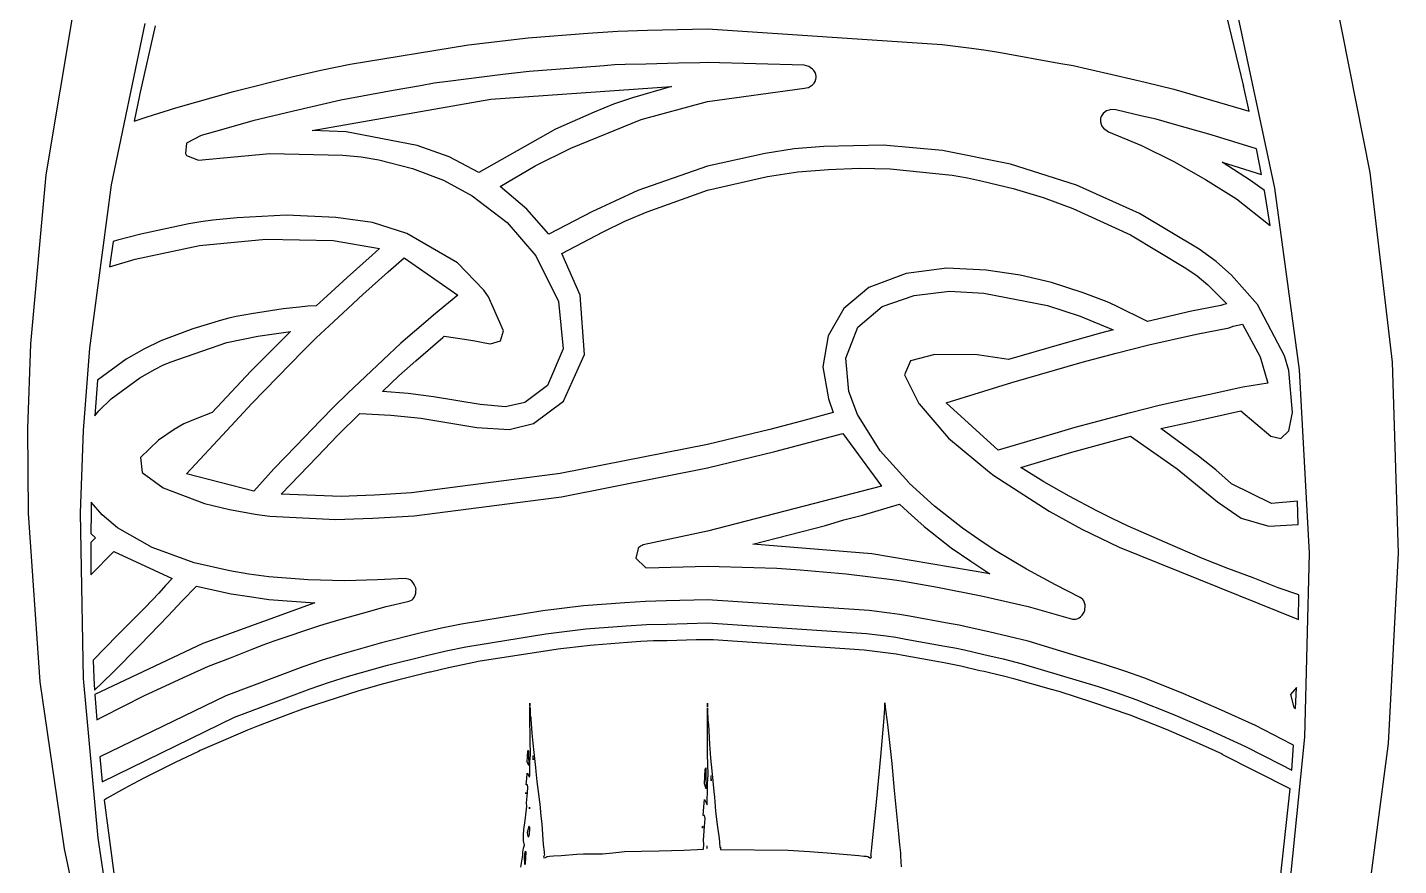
# Model space of a CAD drawing. Extents: x 0 to 149, y 0 to 357.
# Drawn here: x 60.84 to 88.96, y 168.5 to 185.69 of the extents above; entities that cross this region are included whole.
import ezdxf

# ---------------------------------------------------------------- set-up
doc = ezdxf.new("R2010")
doc.units = 0

msp = doc.modelspace()

# ---------------------------------------------------------------- linework, layer by layer
at = {"layer": 'Layer 1'}
for p, q in [((88.376159, 182.71886), (87.615937, 186.559402)), ((85.781, 184.504), (85.351791, 186.29912)), ((61.793634, 186.099413), (61.216993, 182.668094)), ((85.630929, 186.076504), (86.418169, 182.393228)), ((62.568162, 182.464511), (63.255612, 185.772631)), ((63.462551, 185.721813), (63.142994, 184.305113)), ((72.334817, 185.573843), (72.947154, 185.615025)), ((72.947154, 185.615025), (73.560106, 185.631989)), ((73.560106, 185.631989), (74.785906, 185.661216)), ((74.785906, 185.661216), (79.602556, 185.343499)), ((67.463077, 184.940043), (69.890357, 185.333486)), ((69.890357, 185.333486), (71.110537, 185.479827)), ((71.110537, 185.479827), (72.334817, 185.573843)), ((79.602556, 185.343499), (80.202326, 185.266345)), ((80.202326, 185.266345), (80.501953, 185.226284)), ((80.501953, 185.226284), (80.799847, 185.174073)), ((80.799847, 185.174073), (81.991317, 184.961309)), ((66.261712, 184.675161), (66.86138, 184.812916)), ((66.86138, 184.812916), (67.463077, 184.940043)), ((71.133602, 184.789011), (70.591928, 184.726076)), ((71.676857, 184.8315), (71.133602, 184.789011)), ((72.670784, 184.906266), (71.676857, 184.8315)), ((72.884367, 184.921876), (72.670784, 184.906266)), ((73.098156, 184.928632), (72.884367, 184.921876)), ((73.525832, 184.940282), (73.098156, 184.928632)), ((74.19463, 184.957131), (73.525832, 184.940282)), ((74.63033, 184.967212), (74.19463, 184.957131)), ((74.78597, 184.970647), (74.63033, 184.967212)), ((76.7684, 184.916), (74.78597, 184.970647)), ((76.768567, 184.915829), (76.7684, 184.916)), ((76.768771, 184.915764), (76.768567, 184.915829)), ((76.866211, 184.890929), (76.768771, 184.915764)), ((76.89498, 184.872827), (76.866211, 184.890929)), ((76.945055, 184.837877), (76.89498, 184.872827)), ((76.968302, 184.80861), (76.945055, 184.837877)), ((76.997887, 184.763737), (76.968302, 184.80861)), ((77.009128, 184.726345), (76.997887, 184.763737)), ((81.991317, 184.961309), (82.2889, 184.907249)), ((82.2889, 184.907249), (82.584341, 184.841743)), ((82.584341, 184.841743), (83.174399, 184.70644)), ((65.067382, 184.379313), (66.261712, 184.675161)), ((68.901408, 184.495772), (68.341135, 184.39643)), ((69.181621, 184.544952), (68.901408, 184.495772)), ((69.463468, 184.58229), (69.181621, 184.544952)), ((70.591928, 184.726076), (69.463468, 184.58229)), ((70.345169, 184.217398), (74.05253, 184.479681)), ((74.05253, 184.479681), (73.252874, 184.248804)), ((76.86187, 184.461819), (76.943367, 184.510742)), ((76.943367, 184.510742), (76.973514, 184.545949)), ((76.973514, 184.545949), (76.997887, 184.584218)), ((76.997887, 184.584218), (77.01112, 184.629772)), ((77.019502, 184.691449), (77.009128, 184.726345)), ((77.01112, 184.629772), (77.019959, 184.65993)), ((77.017355, 184.675644), (77.019502, 184.691449)), ((77.019959, 184.65993), (77.017355, 184.675644)), ((83.174399, 184.70644), (83.764155, 184.569706)), ((83.764155, 184.569706), (84.351149, 184.422445)), ((85.781031, 184.504103), (85.781, 184.504)), ((85.781849, 184.500016), (85.781031, 184.504103)), ((85.7842, 184.49), (85.781849, 184.500016)), ((85.895789, 183.972798), (85.784091, 184.490198)), ((85.784091, 184.490198), (85.7842, 184.49)), ((63.141563, 184.298469), (63.032216, 183.767892)), ((63.142074, 184.300617), (63.141563, 184.298469)), ((63.142994, 184.305113), (63.141972, 184.300411)), ((63.141972, 184.300411), (63.142074, 184.300617)), ((63.883482, 184.042791), (65.067382, 184.379313)), ((67.268575, 184.197588), (66.296464, 183.974398)), ((66.68403, 183.577575), (70.345169, 184.217398)), ((68.341135, 184.39643), (67.268575, 184.197588)), ((73.252874, 184.248804), (72.86025, 184.114943)), ((74.785975, 184.171437), (76.778115, 184.442311)), ((76.778115, 184.442311), (76.811634, 184.450169)), ((76.811634, 184.450169), (76.86187, 184.461819)), ((84.351149, 184.422445), (85.895789, 183.972798)), ((63.296895, 183.857106), (63.883482, 184.042791)), ((66.296464, 183.974398), (65.463951, 183.773566)), ((72.465887, 183.955307), (71.673484, 183.602267)), ((72.86025, 184.114943), (72.465887, 183.955307)), ((73.428035, 183.80187), (74.785975, 184.171437)), ((82.900704, 183.92386), (82.860491, 183.865101)), ((82.94148, 183.958071), (82.900704, 183.92386)), ((82.971728, 183.978354), (82.94148, 183.958071)), ((83.029466, 183.997068), (82.971728, 183.978354)), ((83.061605, 184.005399), (83.029466, 183.997068)), ((83.161091, 184.000404), (83.061605, 184.005399)), ((83.703581, 183.8744), (83.161091, 184.000404)), ((63.032216, 183.767892), (63.296895, 183.857106)), ((65.463951, 183.773566), (64.820087, 183.59188)), ((71.983495, 183.217123), (73.428035, 183.80187)), ((82.85722, 183.846525), (82.848993, 183.82931)), ((82.848993, 183.82931), (82.848993, 183.800805)), ((82.848993, 183.800805), (82.848993, 183.753169)), ((82.848993, 183.753169), (82.86044, 183.70897)), ((82.860491, 183.865101), (82.85722, 183.846525)), ((82.86044, 183.70897), (82.879498, 183.666702)), ((82.879498, 183.666702), (82.908471, 183.628162)), ((82.908471, 183.628162), (83.01374, 183.551301)), ((83.989108, 183.806543), (83.703581, 183.8744)), ((84.322, 183.713), (83.989108, 183.806543)), ((85.119778, 183.486811), (84.322, 183.713)), ((84.322, 183.713), (84.322, 183.713)), ((64.402221, 183.473002), (64.100907, 183.320173)), ((64.820087, 183.59188), (64.402221, 183.473002)), ((67.375722, 183.548667), (66.68403, 183.577575)), ((68.835142, 183.271968), (67.375722, 183.548667)), ((71.673484, 183.602267), (70.100374, 182.717382)), ((83.01374, 183.551301), (83.690819, 183.272787)), ((86.051825, 183.203353), (85.119778, 183.486811)), ((64.100907, 183.320173), (64.08241, 183.106249)), ((64.08241, 183.106249), (64.105914, 183.064694)), ((64.349951, 182.968558), (65.816381, 183.108382)), ((65.816381, 183.108382), (67.312891, 183.072091)), ((67.312891, 183.072091), (67.685142, 183.037448)), ((69.4927, 183.03552), (68.835142, 183.271968)), ((71.257465, 182.855921), (71.983495, 183.217123)), ((75.969213, 183.105223), (74.785973, 182.848706)), ((76.569646, 183.20146), (75.969213, 183.105223)), ((77.173655, 183.249554), (76.569646, 183.20146)), ((78.390365, 183.278885), (77.173655, 183.249554)), ((79.606405, 183.166676), (78.390365, 183.278885)), ((81.003959, 182.890129), (79.606405, 183.166676)), ((83.690819, 183.272787), (84.354458, 182.940507)), ((86.149217, 182.67632), (86.051825, 183.203353)), ((64.105914, 183.064694), (64.349951, 182.968558)), ((67.685142, 183.037448), (68.048435, 182.973488)), ((68.048435, 182.973488), (68.738544, 182.797627)), ((68.738544, 182.797627), (69.376431, 182.55852)), ((70.100374, 182.717382), (69.4927, 183.036)), ((69.4927, 183.036), (69.4927, 183.03552)), ((70.538386, 182.425358), (71.257465, 182.855921)), ((74.785973, 182.848706), (73.358343, 182.346325)), ((77.27112, 182.777869), (77.903896, 182.802038)), ((77.903896, 182.802038), (78.53795, 182.792316)), ((78.53795, 182.792316), (79.80356, 182.659672)), ((82.356605, 182.457773), (81.003959, 182.890129)), ((84.354458, 182.940507), (85.005476, 182.575665)), ((85.927918, 182.552359), (85.344754, 182.929885)), ((85.344754, 182.929885), (86.149217, 182.67632)), ((61.216993, 182.668094), (60.901494, 179.202993)), ((69.376431, 182.55852), (69.961477, 182.238669)), ((74.786001, 182.353167), (76.016651, 182.630648)), ((76.016651, 182.630648), (76.641917, 182.729084)), ((76.641917, 182.729084), (77.27112, 182.777869)), ((79.80356, 182.659672), (80.118875, 182.609484)), ((80.118875, 182.609484), (80.431738, 182.540529)), ((80.431738, 182.540529), (81.054602, 182.384429)), ((85.005476, 182.575665), (85.638048, 182.174278)), ((86.209971, 182.346337), (85.927918, 182.552359)), ((88.834906, 178.826757), (88.376159, 182.71886)), ((62.121275, 179.111921), (62.568162, 182.464511)), ((69.961477, 182.238669), (70.677658, 181.687003)), ((71.082818, 181.965991), (70.538386, 182.425358)), ((73.358343, 182.346325), (72.4149, 181.911178)), ((73.554681, 181.910022), (74.786001, 182.353167)), ((81.054602, 182.384429), (81.672668, 182.204354)), ((83.651389, 181.874575), (82.356605, 182.457773)), ((86.326622, 181.631751), (86.209971, 182.346337)), ((86.418169, 182.393228), (86.923977, 178.665108)), ((71.535124, 181.449214), (71.082818, 181.965991)), ((81.672668, 182.204354), (82.279589, 181.976319)), ((82.279589, 181.976319), (83.466049, 181.437075)), ((85.638048, 182.174278), (86.326622, 181.631751)), ((64.149373, 181.664214), (63.167712, 181.45445)), ((64.395657, 181.706381), (64.149373, 181.664214)), ((64.644701, 181.735876), (64.395657, 181.706381)), ((65.142075, 181.784342), (64.644701, 181.735876)), ((66.154545, 181.838311), (65.142075, 181.784342)), ((67.163335, 181.794849), (66.154545, 181.838311)), ((67.91619, 181.692044), (67.163335, 181.794849)), ((68.623822, 181.465366), (67.91619, 181.692044)), ((70.677658, 181.687003), (71.270827, 181.004799)), ((72.4149, 181.911178), (71.535124, 181.449214)), ((72.648895, 181.497865), (73.094354, 181.715958)), ((73.094354, 181.715958), (73.554681, 181.910022)), ((84.875355, 181.145506), (83.651389, 181.874575)), ((63.167712, 181.45445), (62.688172, 181.330631)), ((69.659292, 180.862258), (68.623822, 181.465366)), ((71.803507, 181.051232), (72.648895, 181.497865)), ((83.466049, 181.437075), (84.597529, 180.756127)), ((62.601871, 181.302604), (62.527268, 180.779929)), ((62.688172, 181.330631), (62.601871, 181.302604)), ((63.051416, 180.938278), (64.373026, 181.221465)), ((64.373026, 181.221465), (65.733516, 181.347099)), ((65.733516, 181.347099), (67.115006, 181.321053)), ((67.115006, 181.321053), (68.060594, 181.15969)), ((68.060594, 181.15969), (67.910474, 181.021844)), ((85.220563, 180.889514), (84.875355, 181.145506)), ((62.527268, 180.779929), (63.051416, 180.938278)), ((67.908736, 181.019289), (67.402269, 180.563867)), ((67.910474, 181.021844), (67.908736, 181.019289)), ((68.240155, 180.677612), (68.570389, 180.966325)), ((68.570389, 180.966325), (69.669629, 180.201221)), ((70.192892, 180.311361), (69.659292, 180.862258)), ((71.270827, 181.004799), (71.730132, 180.071703)), ((72.175693, 180.202483), (71.803507, 181.051232)), ((85.5346, 180.611), (85.220563, 180.889514)), ((67.402269, 180.563867), (66.989096, 180.186138)), ((67.722608, 180.214587), (68.234841, 180.671465)), ((68.234841, 180.671465), (68.239388, 180.677188)), ((68.239388, 180.677188), (68.240155, 180.677612)), ((78.8633, 180.642047), (78.098696, 180.357183)), ((79.700935, 180.753846), (78.8633, 180.642047)), ((80.50463, 180.713864), (79.700935, 180.753846)), ((81.202709, 180.612264), (80.50463, 180.713864)), ((81.843711, 180.456827), (81.202709, 180.612264)), ((84.597529, 180.756127), (84.832216, 180.593285)), ((84.832216, 180.593285), (85.049375, 180.411955)), ((86.069712, 180.011124), (85.5346, 180.611)), ((85.5346, 180.611), (85.5346, 180.611)), ((70.199177, 180.304822), (70.192892, 180.311361)), ((70.296873, 180.168994), (70.199177, 180.304822)), ((78.098696, 180.357183), (77.587939, 179.928018)), ((79.026391, 180.195664), (79.752932, 180.283486)), ((79.752932, 180.283486), (80.454434, 180.242508)), ((82.493146, 180.247472), (81.843711, 180.456827)), ((85.049375, 180.411955), (85.438167, 180.024811)), ((66.765243, 179.978609), (66.591676, 179.971585)), ((66.989096, 180.186138), (66.765243, 179.978609)), ((67.314602, 179.839144), (67.722608, 180.214587)), ((69.669629, 180.201221), (69.168476, 179.790622)), ((70.604371, 179.471248), (70.296873, 180.168994)), ((71.730132, 180.071703), (71.825938, 179.099135)), ((72.26633, 178.982751), (72.175693, 180.202483)), ((78.369804, 179.965142), (79.026391, 180.195664)), ((80.454434, 180.242508), (81.760964, 179.986567)), ((81.760964, 179.986567), (82.428744, 179.765982)), ((82.821901, 180.126783), (82.493146, 180.247472)), ((82.9873, 180.062453), (82.821901, 180.126783)), ((83.151247, 179.987892), (82.9872, 180.063)), ((82.9872, 180.063), (82.9873, 180.062453)), ((83.8133, 179.65997), (83.151247, 179.987892)), ((85.317783, 179.985607), (84.71597, 179.870985)), ((85.377207, 180.011809), (85.317783, 179.985607)), ((85.438167, 180.024811), (85.377207, 180.011809)), ((86.623341, 178.953744), (86.069712, 180.011124)), ((64.970748, 179.729162), (64.820267, 179.688451)), ((65.125008, 179.761406), (64.970748, 179.729162)), ((65.438943, 179.820108), (65.125008, 179.761406)), ((66.087357, 179.916885), (65.438943, 179.820108)), ((66.421883, 179.955041), (66.087357, 179.916885)), ((66.591676, 179.971585), (66.421883, 179.955041)), ((67.030303, 179.573316), (67.314602, 179.839144)), ((69.0576, 179.696), (68.501772, 179.217278)), ((69.057749, 179.695417), (69.0576, 179.696)), ((69.168476, 179.790622), (69.057749, 179.695417)), ((77.587939, 179.928018), (77.265413, 179.365612)), ((77.870951, 179.54186), (78.369804, 179.965142)), ((82.428744, 179.765982), (83.106641, 179.486269)), ((84.71597, 179.870985), (83.8133, 179.65997)), ((64.235221, 179.50858), (63.58103, 179.263024)), ((64.820267, 179.688451), (64.235221, 179.50858)), ((66.234359, 179.456788), (65.423357, 178.639191)), ((65.567347, 179.361679), (66.234359, 179.456788)), ((66.762915, 179.3232), (67.030303, 179.573316)), ((70.542136, 179.260538), (70.604371, 179.471248)), ((77.623531, 178.904557), (77.870951, 179.54186)), ((82.848196, 179.422156), (82.583669, 179.346445)), ((83.106641, 179.486269), (82.848196, 179.422156)), ((84.816962, 179.403181), (85.485202, 179.532235)), ((85.485202, 179.532235), (85.569304, 179.566153)), ((85.569304, 179.566153), (85.764184, 179.607845)), ((85.764184, 179.607845), (86.125947, 178.937971)), ((60.901494, 179.202993), (60.841558, 177.463723)), ((63.58103, 179.263024), (63.226472, 179.092463)), ((63.771519, 178.828463), (64.934159, 179.227564)), ((64.934159, 179.227564), (65.567347, 179.361679)), ((66.498544, 179.055608), (66.762915, 179.3232)), ((68.501772, 179.217278), (67.411632, 178.187448)), ((68.80435, 178.85306), (69.358848, 179.334593)), ((69.358848, 179.334593), (69.388687, 179.360383)), ((69.388687, 179.360383), (69.808292, 179.299335)), ((69.808292, 179.299335), (70.015485, 179.266264)), ((70.015485, 179.266264), (70.222221, 179.222895)), ((70.222221, 179.222895), (70.338722, 179.198342)), ((70.338722, 179.198342), (70.542136, 179.260538)), ((77.265413, 179.365612), (77.151936, 178.727296)), ((82.047004, 179.191838), (80.965094, 178.879576)), ((82.583669, 179.346445), (82.047004, 179.191838)), ((83.170025, 179.0126), (83.837446, 179.179416)), ((83.837446, 179.179416), (84.816962, 179.403181)), ((61.992206, 177.426581), (62.121275, 179.111921)), ((62.868084, 178.886071), (62.276846, 178.458894)), ((63.226472, 179.092463), (62.868084, 178.886071)), ((65.969096, 178.517411), (66.498544, 179.055608)), ((68.459449, 178.545844), (68.80435, 178.85306)), ((71.825938, 179.099135), (71.508323, 178.345235)), ((71.833448, 178.023863), (72.26633, 178.982751)), ((77.685675, 178.22374), (77.623531, 178.904557)), ((78.953535, 178.849621), (78.831669, 178.568296)), ((79.454126, 178.985395), (78.953535, 178.849621)), ((80.316681, 178.976606), (79.454126, 178.985395)), ((80.871998, 178.897051), (80.316681, 178.976606)), ((80.965094, 178.879576), (80.871998, 178.897051)), ((82.469801, 178.826596), (83.170025, 179.0126)), ((86.125947, 178.937971), (86.2833, 178.395)), ((86.709185, 178.654216), (86.623341, 178.953744)), ((63.147171, 178.502993), (63.460392, 178.681662)), ((63.460392, 178.681662), (63.616032, 178.761641)), ((63.616032, 178.761641), (63.771519, 178.828463)), ((65.423357, 178.639191), (64.633559, 177.794659)), ((77.151936, 178.727296), (77.268328, 178.070403)), ((78.831669, 178.568296), (79.122612, 177.978198)), ((81.029951, 178.411106), (82.469801, 178.826596)), ((86.784256, 177.792259), (86.709185, 178.654216)), ((86.923977, 178.665108), (87.12708, 174.908318)), ((88.962235, 174.90978), (88.834906, 178.826757)), ((62.276846, 178.458894), (62.222786, 177.725681)), ((62.555986, 178.07607), (63.147171, 178.502993)), ((65.442752, 177.978996), (65.969096, 178.517411)), ((68.121804, 178.223546), (68.459449, 178.545844)), ((71.508323, 178.345235), (71.043153, 178.001797)), ((79.685301, 177.99375), (81.029951, 178.411106)), ((85.706697, 178.301212), (85.059254, 178.156122)), ((85.70731, 178.301314), (85.706697, 178.301212)), ((85.765357, 178.313373), (85.70731, 178.301314)), ((85.769802, 178.314304), (85.765357, 178.313373)), ((86.28337, 178.394173), (85.769802, 178.314304)), ((86.2833, 178.395), (86.28337, 178.394173)), ((62.303468, 177.828844), (62.555986, 178.07607)), ((67.411632, 178.187448), (67.122273, 177.907783)), ((68.652745, 178.185799), (68.121804, 178.223546)), ((69.171017, 178.113832), (68.652745, 178.185799)), ((70.127693, 177.955853), (69.171017, 178.113832)), ((71.222745, 177.564953), (71.833448, 178.023863)), ((77.268328, 178.070403), (77.364746, 177.793038)), ((77.866097, 177.753922), (77.685675, 178.22374)), ((84.637761, 178.067202), (84.050561, 177.939073)), ((85.059254, 178.156122), (84.637761, 178.067202)), ((62.222786, 177.725681), (62.303468, 177.828844)), ((64.633559, 177.794659), (64.278645, 177.659192)), ((64.929955, 177.424001), (65.442752, 177.978996)), ((67.122273, 177.907783), (66.852689, 177.626882)), ((67.2009, 177.323367), (67.656886, 177.772069)), ((67.656886, 177.772069), (68.292574, 177.739777)), ((68.292574, 177.739777), (68.91309, 177.678679)), ((70.648957, 177.91233), (70.127693, 177.955853)), ((71.043153, 178.001797), (70.648957, 177.91233)), ((77.364746, 177.793038), (76.715466, 177.615145)), ((78.32687, 177.005456), (77.866097, 177.753922)), ((79.122612, 177.978198), (79.127875, 177.971235)), ((79.127875, 177.971235), (79.734285, 177.26673)), ((80.748971, 177.017694), (79.685301, 177.99375)), ((83.455493, 177.783792), (82.682354, 177.579745)), ((83.458098, 177.784467), (83.455493, 177.783792)), ((83.462238, 177.785567), (83.458098, 177.784467)), ((84.050561, 177.939073), (83.462238, 177.785567)), ((84.720631, 177.6049), (85.730501, 177.826416)), ((85.730501, 177.826416), (86.33957, 177.307302)), ((86.709348, 177.419102), (86.784256, 177.792259)), ((60.841558, 177.463723), (60.853615, 175.727383)), ((63.85424, 177.446044), (63.529369, 177.226916)), ((64.052492, 177.558569), (63.85424, 177.446044)), ((64.278645, 177.659192), (64.052492, 177.558569)), ((66.852689, 177.626882), (66.353323, 177.108022)), ((68.91309, 177.678679), (70.06071, 177.487578)), ((70.06071, 177.487578), (70.719444, 177.441822)), ((70.719444, 177.441822), (71.222745, 177.564953)), ((76.069863, 177.447909), (74.786013, 177.140005)), ((76.715466, 177.615145), (76.069863, 177.447909)), ((82.325496, 177.485305), (81.982181, 177.381196)), ((82.682354, 177.579745), (82.325496, 177.485305)), ((84.087497, 177.465384), (84.720631, 177.6049)), ((84.858694, 176.894522), (84.087497, 177.465384)), ((61.932939, 175.733441), (61.992206, 177.426581)), ((63.529369, 177.226916), (63.160708, 176.867173)), ((64.10342, 176.533122), (64.929955, 177.424001)), ((66.787992, 176.890097), (67.2009, 177.323367)), ((76.16943, 176.991378), (77.56671, 177.365991)), ((77.56671, 177.365991), (78.354922, 176.282821)), ((79.734285, 177.26673), (80.571039, 176.567477)), ((81.982181, 177.381196), (80.748971, 177.017694)), ((82.258456, 176.98292), (83.464476, 177.306473)), ((83.464476, 177.306473), (84.418496, 176.638682)), ((86.33957, 177.307302), (86.549825, 177.263208)), ((86.549825, 177.263208), (86.709348, 177.419102)), ((66.353323, 177.108022), (65.897597, 176.637106)), ((66.048678, 176.120382), (66.787992, 176.890097)), ((74.786013, 177.140005), (71.76925, 176.540934)), ((74.786, 176.658), (76.16943, 176.991378)), ((78.918727, 176.355672), (78.32687, 177.005456)), ((81.216646, 176.668626), (82.258456, 176.98292)), ((85.213557, 176.615063), (84.858694, 176.894522)), ((63.160708, 176.867173), (63.197038, 176.563276)), ((65.897597, 176.637106), (65.4822, 176.182)), ((71.795953, 176.066392), (74.786, 176.658)), ((81.686529, 176.370975), (81.216646, 176.668626)), ((84.418496, 176.638682), (85.248864, 175.961527)), ((85.537407, 176.329996), (85.213557, 176.615063)), ((63.197038, 176.563276), (63.626808, 176.250554)), ((65.4822, 176.181643), (64.10342, 176.533122)), ((71.76925, 176.540934), (68.719493, 176.142528)), ((78.928283, 176.346924), (78.918727, 176.355672)), ((79.443742, 175.873212), (78.928283, 176.346924)), ((80.571039, 176.567477), (80.661839, 176.497949)), ((80.661839, 176.497949), (81.798789, 175.766401)), ((82.203165, 176.077696), (81.686529, 176.370975)), ((86.359446, 175.927626), (85.537407, 176.329996)), ((63.626808, 176.250554), (64.470051, 175.927319)), ((65.4822, 176.182), (65.4822, 176.181643)), ((67.273968, 176.072543), (66.048678, 176.120382)), ((67.607371, 176.086936), (67.273968, 176.072543)), ((67.960149, 176.095047), (67.607371, 176.086936)), ((68.719493, 176.142528), (67.960149, 176.095047)), ((68.773495, 175.67252), (71.795953, 176.066392)), ((78.354922, 176.282821), (74.785992, 175.359139)), ((82.775954, 175.773289), (82.203165, 176.077696)), ((62.151641, 175.952608), (62.145971, 175.729842)), ((62.375034, 175.691468), (62.151641, 175.952608)), ((64.470051, 175.927319), (64.98582, 175.80199)), ((64.98582, 175.80199), (65.553806, 175.700692)), ((77.964757, 175.688996), (78.725839, 175.911968)), ((78.725839, 175.911968), (78.9736, 175.688)), ((80.018577, 175.420587), (79.443742, 175.873212)), ((81.798789, 175.766401), (82.468098, 175.400221)), ((83.088766, 175.622069), (82.775954, 175.773289)), ((85.248864, 175.961527), (85.733221, 175.625168)), ((86.888446, 175.972601), (86.359446, 175.927626)), ((86.902089, 175.496117), (86.888446, 175.972601)), ((60.853615, 175.727383), (61.095761, 172.268143)), ((61.991035, 172.340821), (61.932939, 175.733441)), ((62.145971, 175.729842), (62.141117, 175.309255)), ((62.690505, 175.425474), (62.375034, 175.691468)), ((65.553806, 175.700692), (65.813323, 175.669498)), ((65.813323, 175.669498), (67.164623, 175.598155)), ((67.164623, 175.598155), (67.534201, 175.609444)), ((67.534201, 175.609444), (67.72561, 175.61979)), ((67.72561, 175.61979), (67.924221, 175.623789)), ((67.924221, 175.623789), (68.773495, 175.67252)), ((75.719733, 175.089483), (77.210883, 175.477355)), ((77.210883, 175.477355), (77.587872, 175.589053)), ((77.587872, 175.589053), (77.964757, 175.688996)), ((78.9736, 175.688), (79.23266, 175.457851)), ((78.9736, 175.688), (78.9736, 175.688)), ((83.418746, 175.462944), (83.088766, 175.622069)), ((85.733221, 175.625168), (86.299714, 175.461384)), ((86.299714, 175.461384), (86.902089, 175.496117)), ((62.235286, 175.225074), (62.139071, 175.126536)), ((62.141117, 175.309255), (62.235286, 175.225074)), ((63.3986, 175.023), (62.690505, 175.425474)), ((74.785992, 175.359139), (73.472612, 175.078952)), ((79.23266, 175.457851), (79.788843, 175.016007)), ((80.35566, 175.187946), (80.018577, 175.420587)), ((82.468098, 175.400221), (83.232604, 175.029452)), ((84.434646, 175.01797), (83.418746, 175.462944)), ((62.139071, 175.126536), (62.140146, 174.461339)), ((62.140146, 174.461339), (62.61569, 174.941466)), ((62.61569, 174.941466), (63.80808, 174.385627)), ((64.259794, 174.710979), (63.3986, 175.023)), ((73.365514, 175.006102), (73.316667, 174.806419)), ((73.368119, 175.009283), (73.365514, 175.006102)), ((73.414466, 175.053891), (73.368119, 175.009283)), ((73.446554, 175.067776), (73.414466, 175.053891)), ((73.472612, 175.078952), (73.446554, 175.067776)), ((78.162525, 174.894856), (75.719733, 175.089483)), ((79.788843, 175.016007), (80.18734, 174.74217)), ((80.68748, 174.960644), (80.35566, 175.187946)), ((81.333486, 174.577305), (80.68748, 174.960644)), ((83.232604, 175.029452), (86.910054, 173.548682)), ((84.944282, 174.801706), (84.434646, 175.01797)), ((64.990523, 174.54687), (64.259794, 174.710979)), ((73.316667, 174.806419), (73.520491, 174.611895)), ((73.535768, 174.608508), (74.785998, 174.640597)), ((74.785998, 174.640597), (75.737368, 174.615163)), ((80.578023, 174.481961), (78.162525, 174.894856)), ((80.18734, 174.74217), (80.578023, 174.481961)), ((85.458005, 174.595314), (84.944282, 174.801706)), ((87.12708, 174.908318), (87.033302, 171.135142)), ((88.758861, 171.007497), (88.962235, 174.90978)), ((63.80808, 174.385627), (63.673288, 174.241587)), ((65.382278, 174.479269), (64.990523, 174.54687)), ((65.79049, 174.419461), (65.382278, 174.479269)), ((66.597402, 174.360194), (65.79049, 174.419461)), ((67.351124, 174.33793), (66.597402, 174.360194)), ((68.020128, 174.364563), (67.351124, 174.33793)), ((68.589392, 174.386816), (68.020128, 174.364563)), ((68.61484, 174.382244), (68.589392, 174.386816)), ((68.654286, 174.375166), (68.61484, 174.382244)), ((68.68944, 174.357795), (68.654286, 174.375166)), ((68.723061, 174.334608), (68.68944, 174.357795)), ((73.520491, 174.611895), (73.535768, 174.608508)), ((75.737368, 174.615163), (76.212819, 174.601075)), ((76.212819, 174.601075), (76.686433, 174.563737)), ((76.686433, 174.563737), (77.160044, 174.528058)), ((77.160044, 174.528058), (77.632839, 174.485635)), ((77.632839, 174.485635), (78.574086, 174.365662)), ((78.574086, 174.365662), (78.809538, 174.336703)), ((81.924877, 174.256918), (81.333486, 174.577305)), ((85.717677, 174.498639), (85.458005, 174.595314)), ((85.976633, 174.40005), (85.717677, 174.498639)), ((86.494084, 174.200161), (85.976633, 174.40005)), ((63.533794, 174.090164), (63.253378, 173.793755)), ((63.673288, 174.241587), (63.533794, 174.090164)), ((64.018493, 173.930104), (64.310356, 174.231918)), ((64.310356, 174.231918), (65.023249, 174.075285)), ((65.023249, 174.075285), (65.3985, 174.016205)), ((68.751418, 174.303044), (68.723061, 174.334608)), ((68.776048, 174.267634), (68.751418, 174.303044)), ((68.793882, 174.22405), (68.776048, 174.267634)), ((68.805376, 174.195921), (68.793882, 174.22405)), ((68.794903, 174.04465), (68.806962, 174.087393)), ((68.806452, 174.179442), (68.805376, 174.195921)), ((68.810897, 174.163525), (68.806452, 174.179442)), ((68.806962, 174.087393), (68.809311, 174.133265)), ((68.809311, 174.133265), (68.810897, 174.163525)), ((78.809538, 174.336703), (79.042741, 174.294482)), ((79.042741, 174.294482), (79.509254, 174.210442)), ((79.509254, 174.210442), (80.438953, 174.027926)), ((82.433235, 174.00223), (81.924877, 174.256918)), ((86.916288, 174.051994), (86.494084, 174.200161)), ((63.253378, 173.793755), (62.686975, 173.223415)), ((63.731129, 173.622465), (64.018493, 173.930104)), ((66.738341, 173.889741), (64.438805, 173.052121)), ((65.3985, 174.016205), (65.790357, 173.956613)), ((65.790357, 173.956613), (66.738341, 173.889741)), ((67.739266, 173.683443), (68.2022, 173.81517)), ((68.2022, 173.81517), (68.671671, 173.922025)), ((68.671671, 173.922025), (68.729809, 173.951675)), ((68.729809, 173.951675), (68.753515, 173.974552)), ((68.753515, 173.974552), (68.780084, 174.009547)), ((68.780084, 174.009547), (68.794903, 174.04465)), ((72.248629, 173.825639), (71.409987, 173.722885)), ((73.092473, 173.88877), (72.248629, 173.825639)), ((73.514528, 173.919134), (73.092473, 173.88877)), ((73.938425, 173.928498), (73.514528, 173.919134)), ((74.786011, 173.951581), (73.938425, 173.928498)), ((78.107941, 173.729755), (74.786011, 173.951581)), ((80.438953, 174.027926), (81.362417, 173.815915)), ((81.362417, 173.815915), (82.27367, 173.557521)), ((82.453163, 173.986055), (82.433235, 174.00223)), ((82.483973, 173.961045), (82.453163, 173.986055)), ((82.506046, 173.929109), (82.483973, 173.961045)), ((82.52388, 173.892601), (82.506046, 173.929109)), ((82.532874, 173.851738), (82.52388, 173.892601)), ((82.530574, 173.762141), (82.536707, 173.808778)), ((82.536707, 173.808778), (82.532874, 173.851738)), ((86.910054, 173.548682), (86.916288, 174.051994)), ((63.153536, 173.027168), (63.731129, 173.622465)), ((67.04456, 173.487152), (67.276281, 173.55221)), ((67.276281, 173.55221), (67.739266, 173.683443)), ((71.409987, 173.722885), (69.743187, 173.454565)), ((78.520338, 173.678224), (78.107941, 173.729755)), ((78.726563, 173.652127), (78.520338, 173.678224)), ((78.930745, 173.614685), (78.726563, 173.652127)), ((79.748184, 173.468666), (78.930745, 173.614685)), ((82.27367, 173.557521), (82.296764, 173.556793)), ((82.296764, 173.556793), (82.339227, 173.555501)), ((82.339227, 173.555501), (82.371367, 173.564125)), ((82.371367, 173.564125), (82.411936, 173.581905)), ((82.411936, 173.581905), (82.442083, 173.605191)), ((82.442083, 173.605191), (82.474273, 173.637082)), ((82.474273, 173.637082), (82.498646, 173.675134)), ((82.498646, 173.675134), (82.515297, 173.701246)), ((82.515297, 173.701246), (82.519435, 173.717572)), ((82.519435, 173.717572), (82.52669, 173.732338)), ((82.52669, 173.732338), (82.530574, 173.762141)), ((62.686975, 173.223415), (62.187764, 172.714636)), ((65.903069, 173.106877), (66.814832, 173.415755)), ((66.814832, 173.415755), (66.928567, 173.454807)), ((66.928567, 173.454807), (67.04456, 173.487152)), ((68.91987, 173.271206), (68.101206, 173.069556)), ((69.330686, 173.366681), (68.91987, 173.271206)), ((69.743187, 173.454565), (69.330686, 173.366681)), ((69.835423, 172.989873), (71.471423, 173.253107)), ((71.471423, 173.253107), (72.294687, 173.354086)), ((72.294687, 173.354086), (73.123164, 173.416068)), ((73.123164, 173.416068), (73.537556, 173.446023)), ((73.537556, 173.446023), (73.953735, 173.454964)), ((73.953735, 173.454964), (74.786044, 173.477905)), ((74.786044, 173.477905), (78.047474, 173.259866)), ((78.047474, 173.259866), (78.45231, 173.209419)), ((79.952772, 173.433106), (79.748184, 173.468666)), ((80.155012, 173.386926), (79.952772, 173.433106)), ((80.559134, 173.292692), (80.155012, 173.386926)), ((80.963612, 173.199976), (80.559134, 173.292692)), ((64.438805, 173.052121), (62.226331, 172.005971)), ((62.577628, 172.443877), (63.153536, 173.027168)), ((65.451785, 172.939946), (65.675384, 173.029086)), ((65.675384, 173.029086), (65.903069, 173.106877)), ((68.101206, 173.069556), (67.289846, 172.83961)), ((69.430638, 172.903558), (69.835423, 172.989873)), ((71.777819, 172.947545), (71.724115, 172.940673)), ((71.906837, 172.961789), (71.777819, 172.947545)), ((72.381215, 173.01654), (71.906837, 172.961789)), ((72.463991, 173.024078), (72.381215, 173.01654)), ((73.145616, 173.074982), (72.463991, 173.024078)), ((73.151542, 173.075454), (73.145616, 173.074982)), ((73.418674, 173.094997), (73.151542, 173.075454)), ((73.678654, 173.107173), (73.418674, 173.094997)), ((73.964996, 173.113407), (73.678654, 173.107173)), ((74.558071, 173.129745), (73.964996, 173.113407)), ((74.908026, 173.132962), (74.558071, 173.129745)), ((78.003286, 172.9209), (74.908026, 173.132962)), ((78.45231, 173.209419), (78.654703, 173.183833)), ((78.654703, 173.183833), (78.855103, 173.14702)), ((78.855103, 173.14702), (79.65746, 173.003708)), ((79.65746, 173.003708), (79.858269, 172.968873)), ((79.858269, 172.968873), (80.056778, 172.923523)), ((81.366097, 173.09983), (80.963612, 173.199976)), ((82.953967, 172.619855), (81.366097, 173.09983)), ((62.187764, 172.714636), (62.203755, 172.35189)), ((64.555812, 172.587546), (65.004079, 172.762936)), ((65.004079, 172.762936), (65.451785, 172.939946)), ((66.888075, 172.711792), (66.488962, 172.576069)), ((67.289846, 172.83961), (66.888075, 172.711792)), ((68.223897, 172.612054), (69.027439, 172.809861)), ((69.027439, 172.809861), (69.430638, 172.903558)), ((70.027969, 172.671329), (69.477151, 172.554639)), ((70.087905, 172.684311), (70.027969, 172.671329)), ((71.724115, 172.940673), (70.087905, 172.684311)), ((78.333316, 172.879766), (78.003286, 172.9209)), ((78.658289, 172.835621), (78.333316, 172.879766)), ((78.800029, 172.809575), (78.658289, 172.835621)), ((79.376089, 172.706666), (78.800029, 172.809575)), ((79.679091, 172.649143), (79.376089, 172.706666)), ((80.056778, 172.923523), (80.453387, 172.830954)), ((80.453387, 172.830954), (80.850304, 172.740003)), ((80.850304, 172.740003), (81.24533, 172.641668)), ((62.220516, 172.095731), (62.577628, 172.443877)), ((63.2407, 171.99), (64.116435, 172.390623)), ((64.116435, 172.390623), (64.555812, 172.587546)), ((66.488962, 172.576069), (64.909572, 171.985127)), ((67.033397, 172.260893), (67.427661, 172.386375)), ((67.427661, 172.386375), (68.223897, 172.612054)), ((69.088001, 172.46582), (68.597017, 172.343931)), ((69.10987, 172.4707), (69.088001, 172.46582)), ((69.477151, 172.554639), (69.10987, 172.4707)), ((79.917608, 172.605162), (79.679091, 172.649143)), ((79.985415, 172.589092), (79.917608, 172.605162)), ((80.376609, 172.497821), (79.985415, 172.589092)), ((80.461377, 172.478379), (80.376609, 172.497821)), ((80.514774, 172.466105), (80.461377, 172.478379)), ((80.768158, 172.408072), (80.514774, 172.466105)), ((80.859161, 172.38747), (80.768158, 172.408072)), ((81.073257, 172.333396), (80.859161, 172.38747)), ((81.24533, 172.641668), (82.80367, 172.170546)), ((83.347051, 172.487312), (82.953967, 172.619855)), ((83.738295, 172.34972), (83.347051, 172.487312)), ((61.095761, 172.268143), (61.591755, 168.844793)), ((62.293302, 169.060702), (61.991035, 172.340821)), ((62.203755, 172.35189), (62.220516, 172.095731)), ((65.091583, 171.547805), (66.641693, 172.127608)), ((66.641693, 172.127608), (67.033397, 172.260893)), ((68.142667, 172.225054), (67.636925, 172.084225)), ((68.459106, 172.30742), (68.142667, 172.225054)), ((68.597017, 172.343931), (68.459106, 172.30742)), ((81.84665, 172.113119), (81.073257, 172.333396)), ((82.001627, 172.069956), (81.84665, 172.113119)), ((82.80367, 172.170546), (83.189448, 172.040543)), ((84.510056, 172.044624), (83.738295, 172.34972)), ((86.871775, 172.150976), (86.7448, 172.01)), ((86.85067, 171.72197), (86.871775, 172.150976)), ((62.226331, 172.005971), (62.261691, 171.488198)), ((64.909572, 171.985127), (62.324042, 170.733317)), ((62.383298, 171.550024), (63.2407, 171.99)), ((66.961429, 171.864687), (66.771494, 171.804255)), ((67.636925, 172.084225), (66.961429, 171.864687)), ((71.145379, 171.809196), (71.144918, 171.834681)), ((71.144918, 171.834681), (71.145788, 171.805403)), ((74.786506, 171.798387), (74.786097, 171.833382)), ((74.786097, 171.833382), (74.786966, 171.793197)), ((78.423121, 171.721506), (78.427407, 171.837549)), ((78.427407, 171.837549), (78.434261, 171.752269)), ((82.695106, 171.846357), (82.001627, 172.069956)), ((83.075671, 171.718118), (82.695106, 171.846357)), ((83.189448, 172.040543), (83.573436, 171.905599)), ((83.573436, 171.905599), (84.330838, 171.606136)), ((85.272055, 171.7164), (84.510056, 172.044624)), ((86.7448, 172.01), (86.816129, 171.744593)), ((86.7448, 172.01), (86.7448, 172.01)), ((62.261691, 171.488198), (62.383298, 171.550024)), ((62.373713, 170.215965), (65.091583, 171.547805)), ((66.186389, 171.596203), (65.557598, 171.358617)), ((66.484435, 171.708883), (66.186389, 171.596203)), ((66.747426, 171.796245), (66.484435, 171.708883)), ((66.771494, 171.804255), (66.747426, 171.796245)), ((71.1453, 171.809), (71.145379, 171.809196)), ((71.1464, 171.771703), (71.1453, 171.809)), ((71.145788, 171.805403), (71.1464, 171.771703)), ((71.146513, 171.689195), (71.146666, 171.759708)), ((71.146973, 171.415934), (71.146513, 171.689195)), ((71.146666, 171.759708), (71.149426, 171.717849)), ((71.149426, 171.717849), (71.154994, 171.581804)), ((71.154994, 171.581804), (71.162761, 171.540416)), ((71.162761, 171.540416), (71.165778, 171.512338)), ((74.787477, 171.746596), (74.786506, 171.798387)), ((74.786966, 171.793197), (74.787477, 171.746596)), ((74.787555, 171.633816), (74.787758, 171.730697)), ((74.788168, 171.258579), (74.787555, 171.633816)), ((74.787758, 171.730697), (74.790366, 171.673124)), ((74.790366, 171.673124), (74.796087, 171.486445)), ((78.40294, 171.446622), (78.423121, 171.721506)), ((78.434261, 171.752269), (78.481169, 171.394412)), ((83.4545, 171.585), (83.075671, 171.718118)), ((84.201547, 171.289733), (83.4545, 171.585)), ((84.330838, 171.606136), (85.078726, 171.283934)), ((86.0269, 171.371), (85.272055, 171.7164)), ((86.816129, 171.744593), (86.829057, 171.733366)), ((86.829057, 171.733366), (86.85067, 171.72197)), ((65.357503, 171.280925), (64.668929, 170.981397)), ((65.557598, 171.358617), (65.357503, 171.280925)), ((71.148813, 171.225815), (71.146973, 171.415934)), ((71.165778, 171.512338), (71.188974, 171.219468)), ((74.790262, 170.997436), (74.788168, 171.258579)), ((74.796087, 171.486445), (74.803854, 171.429549)), ((74.803854, 171.429549), (74.80724, 171.390969)), ((74.80724, 171.390969), (74.832279, 170.988803)), ((78.345047, 170.736614), (78.40294, 171.446622)), ((78.481169, 171.394412), (78.568237, 170.595484)), ((84.939329, 170.9719), (84.201547, 171.289733)), ((85.078726, 171.283934), (85.819559, 170.945101)), ((86.765711, 170.991693), (86.0269, 171.371)), ((64.668929, 170.981397), (64.386572, 170.858577)), ((71.150089, 171.072616), (71.148813, 171.225815)), ((71.1575, 170.77019), (71.150089, 171.072616)), ((71.188974, 171.219468), (71.207829, 171.013076)), ((71.207829, 171.013076), (71.225713, 170.822909)), ((74.791693, 170.78715), (74.790262, 170.997436)), ((74.832279, 170.988803), (74.853942, 170.705396)), ((87.033302, 171.135142), (86.654796, 167.379828)), ((86.807864, 170.970117), (86.765711, 170.991693)), ((88.248419, 167.1334), (88.758861, 171.007497)), ((62.324042, 170.733317), (62.373713, 170.215965)), ((64.350905, 170.842507), (63.874232, 170.615166)), ((64.386572, 170.858577), (64.350905, 170.842507)), ((71.093362, 170.626916), (71.106646, 170.850004)), ((71.106646, 170.850004), (71.11375, 170.869548)), ((71.11375, 170.869548), (71.118347, 170.849792)), ((71.118347, 170.849792), (71.117583, 170.763785)), ((71.117583, 170.763785), (71.122078, 170.555579)), ((71.145644, 170.634771), (71.151675, 170.693953)), ((71.151675, 170.693953), (71.1575, 170.77019)), ((71.211474, 170.749069), (71.208, 170.729)), ((71.208, 170.729), (71.215202, 170.672115)), ((71.208, 170.729), (71.208, 170.729)), ((71.214387, 170.736231), (71.211474, 170.749069)), ((71.215202, 170.672115), (71.214387, 170.736231)), ((71.225713, 170.822909), (71.261174, 170.514759)), ((74.800021, 170.371762), (74.791693, 170.78715)), ((74.853942, 170.705396), (74.875149, 170.444256)), ((78.264826, 169.869662), (78.345047, 170.736614)), ((85.3527, 170.786), (84.939329, 170.9719)), ((85.341998, 170.776543), (85.3527, 170.786)), ((86.741018, 170.072461), (85.341998, 170.776543)), ((85.819559, 170.945101), (86.54472, 170.572726)), ((86.77087, 170.458166), (86.807864, 170.970117)), ((63.874232, 170.615166), (63.256375, 170.30685)), ((71.122078, 170.555579), (71.0933, 170.627)), ((71.0933, 170.627), (71.093362, 170.626916)), ((71.14355, 170.363539), (71.147484, 170.534622)), ((71.147484, 170.534622), (71.145644, 170.634771)), ((71.261174, 170.514759), (71.271546, 170.429005)), ((71.271546, 170.429005), (71.287283, 170.222102)), ((74.728002, 170.174927), (74.744088, 170.481211)), ((74.744088, 170.481211), (74.752007, 170.508138)), ((74.752007, 170.508138), (74.756963, 170.480994)), ((74.756963, 170.480994), (74.755834, 170.362859)), ((74.875149, 170.444256), (74.918732, 170.021075)), ((78.568237, 170.595484), (78.617084, 170.03829)), ((86.54472, 170.572726), (86.77087, 170.458166)), ((63.112233, 170.233004), (62.907233, 170.122302)), ((63.256375, 170.30685), (63.112233, 170.233004)), ((71.071964, 170.153775), (71.082387, 170.283459)), ((71.098329, 170.156575), (71.071964, 170.153775)), ((71.082387, 170.283459), (71.093015, 170.394849)), ((71.093015, 170.394849), (71.140228, 170.31404)), ((71.104665, 170.111749), (71.098329, 170.156575)), ((71.140228, 170.31404), (71.14355, 170.363539)), ((71.287283, 170.222102), (71.314314, 170.016746)), ((74.760229, 170.076898), (74.728, 170.175)), ((74.728, 170.175), (74.728002, 170.174927)), ((74.755834, 170.362859), (74.760229, 170.076898)), ((74.786943, 170.185913), (74.793634, 170.267092)), ((74.789037, 170.048324), (74.786943, 170.185913)), ((74.793634, 170.267092), (74.800021, 170.371762)), ((74.86, 170.343), (74.856331, 170.315447)), ((74.856331, 170.315447), (74.864865, 170.237347)), ((74.863333, 170.325322), (74.86, 170.343)), ((74.86, 170.343), (74.86, 170.343)), ((74.864865, 170.237347), (74.863333, 170.325322)), ((62.479965, 169.880335), (62.412514, 169.842382)), ((62.83539, 170.081475), (62.479965, 169.880335)), ((62.907233, 170.122302), (62.83539, 170.081475)), ((71.061629, 169.983038), (71.064285, 169.996669)), ((71.0626, 169.969), (71.061629, 169.983038)), ((71.067248, 169.987102), (71.0626, 169.969)), ((71.0626, 169.969), (71.0626, 169.969)), ((71.064285, 169.996669), (71.067248, 169.987102)), ((71.079883, 169.789288), (71.095366, 169.99277)), ((71.095366, 169.99277), (71.104665, 170.111749)), ((71.314314, 170.016746), (71.342059, 169.810049)), ((74.713207, 169.703455), (74.726189, 169.856439)), ((74.726189, 169.856439), (74.780658, 169.745368)), ((74.784643, 169.813383), (74.789037, 170.048324)), ((74.918732, 170.021075), (74.931714, 169.903349)), ((74.931714, 169.903349), (74.953327, 169.619216)), ((78.15875, 168.880448), (78.264826, 169.869662)), ((78.617084, 170.03829), (78.703743, 169.150592)), ((86.443892, 167.408681), (86.741018, 170.072461)), ((62.412514, 169.842382), (62.803606, 166.930452)), ((71.047326, 169.422529), (71.084117, 169.722057)), ((71.084117, 169.722057), (71.079883, 169.789288)), ((71.1368, 169.699), (71.140991, 169.66276)), ((71.140991, 169.66276), (71.1368, 169.699)), ((71.1368, 169.699), (71.1368, 169.699)), ((71.342059, 169.810049), (71.347884, 169.75825)), ((71.347884, 169.75825), (71.373995, 169.520396)), ((74.699767, 169.525398), (74.713207, 169.703455)), ((74.780658, 169.745368), (74.784643, 169.813383)), ((74.953327, 169.619216), (74.989451, 169.337214)), ((71.024748, 169.242977), (71.047326, 169.422529)), ((71.125394, 169.300088), (71.090444, 169.179768)), ((71.133516, 169.304725), (71.125394, 169.300088)), ((71.1443, 169.282), (71.133516, 169.304725)), ((71.373995, 169.520396), (71.39004, 169.347129)), ((71.39004, 169.347129), (71.421208, 168.929875)), ((74.685744, 169.290703), (74.689131, 169.309482)), ((74.686919, 169.271416), (74.685744, 169.290703)), ((74.692605, 169.296325), (74.6869, 169.271)), ((74.689131, 169.309482), (74.692605, 169.296325)), ((74.73099, 169.52914), (74.699767, 169.525398)), ((74.706411, 169.024843), (74.726389, 169.304291)), ((74.726389, 169.304291), (74.738243, 169.467683)), ((74.738243, 169.467683), (74.73099, 169.52914)), ((74.989451, 169.337214), (75.027467, 169.053349)), ((62.778535, 165.805232), (62.293302, 169.060702)), ((71.016062, 169.125508), (71.024748, 169.242977)), ((71.018463, 169.009122), (71.016062, 169.125508)), ((71.038391, 168.919269), (71.018463, 169.009122)), ((71.090444, 169.179768), (71.106846, 169.106189)), ((71.106846, 169.106189), (71.124014, 169.093238)), ((71.124014, 169.093238), (71.13878, 169.147628)), ((71.13878, 169.147628), (71.144605, 169.263057)), ((71.144605, 169.263057), (71.1443, 169.282)), ((71.1443, 169.282), (71.1443, 169.282)), ((74.6869, 169.271), (74.686919, 169.271416)), ((74.711008, 168.932489), (74.706411, 169.024843)), ((75.027467, 169.053349), (75.035846, 168.982209)), ((78.703743, 169.150592), (78.726532, 168.928861)), ((61.591755, 168.844793), (62.329483, 165.473903)), ((70.998587, 168.71376), (71.000325, 168.745324)), ((71.000325, 168.745324), (71.000477, 168.774297)), ((71.000477, 168.774297), (71.018616, 168.854888)), ((71.018616, 168.854888), (71.038391, 168.919269)), ((71.037, 168.726), (71.031993, 168.674215)), ((71.045379, 168.781338), (71.037, 168.726)), ((71.037, 168.726), (71.037, 168.726)), ((71.062702, 168.790855), (71.045379, 168.781338)), ((71.05938, 168.540151), (71.068885, 168.778259)), ((71.068885, 168.778259), (71.062702, 168.790855)), ((71.421208, 168.929875), (71.436166, 168.784277)), ((71.436166, 168.784277), (71.441379, 168.747668)), ((71.441379, 168.747668), (71.444201, 168.721421)), ((71.788247, 168.70961), (72.109949, 168.732117)), ((72.109949, 168.732117), (72.249186, 168.74138)), ((72.249186, 168.74138), (72.316174, 168.738315)), ((72.316174, 168.738315), (72.637774, 168.741789)), ((72.637774, 168.741789), (72.844818, 168.761827)), ((72.844818, 168.761827), (73.03459, 168.781997)), ((73.03459, 168.781997), (73.086095, 168.788869)), ((73.086095, 168.788869), (73.433855, 168.798321)), ((73.433855, 168.798321), (73.799299, 168.802486)), ((73.799299, 168.802486), (74.303771, 168.814035)), ((74.303771, 168.814035), (74.582146, 168.827345)), ((74.582146, 168.827345), (74.709374, 168.83363)), ((74.709374, 168.83363), (74.711008, 168.932489)), ((74.776116, 168.900336), (74.7753, 168.855)), ((74.7753, 168.855), (74.781227, 168.85058)), ((74.782607, 168.896489), (74.776116, 168.900336)), ((74.781227, 168.85058), (74.782607, 168.896489)), ((75.035846, 168.982209), (75.043409, 168.872529)), ((75.043409, 168.872529), (75.052759, 168.878521)), ((75.052759, 168.878521), (75.057461, 168.832753)), ((75.057461, 168.832753), (76.446511, 168.814818)), ((76.446511, 168.814818), (76.881545, 168.787199)), ((76.881545, 168.787199), (77.334359, 168.757769)), ((77.334359, 168.757769), (77.89039, 168.706442)), ((78.141582, 168.722714), (78.142553, 168.732347)), ((78.142553, 168.732347), (78.14485, 168.753513)), ((78.14485, 168.753513), (78.149501, 168.795847)), ((78.149501, 168.795847), (78.15875, 168.880448)), ((78.726532, 168.928861), (78.73803, 168.818044)), ((78.73803, 168.818044), (78.743957, 168.762618)), ((78.743957, 168.762618), (78.746971, 168.734898)), ((78.746971, 168.734898), (78.748453, 168.719198)), ((70.960667, 168.470401), (70.990967, 168.634205)), ((70.990967, 168.634205), (70.998587, 168.71376)), ((71.031993, 168.674215), (71.034547, 168.534439)), ((71.034547, 168.534439), (71.051715, 168.525281)), ((71.051715, 168.525281), (71.05938, 168.540151)), ((71.43537, 168.694009), (71.425303, 168.673531)), ((71.425303, 168.673531), (71.432049, 168.659801)), ((71.432049, 168.659801), (71.468071, 168.668115)), ((71.439968, 168.706387), (71.43537, 168.694009)), ((71.444201, 168.721421), (71.439968, 168.706387)), ((71.468071, 168.668115), (71.477574, 168.672803)), ((71.477574, 168.672803), (71.484474, 168.677318)), ((71.484474, 168.677318), (71.498881, 168.687244)), ((71.498881, 168.687244), (71.506905, 168.688802)), ((71.506905, 168.688802), (71.547065, 168.691816)), ((71.547065, 168.691816), (71.627499, 168.69796)), ((71.627499, 168.69796), (71.788247, 168.70961)), ((77.89039, 168.706442), (77.994629, 168.696045)), ((77.994629, 168.696045), (78.046747, 168.690792)), ((78.046747, 168.690792), (78.075872, 168.685594)), ((78.075872, 168.685594), (78.108472, 168.664018)), ((78.108472, 168.664018), (78.127784, 168.655117)), ((78.127784, 168.655117), (78.141071, 168.656787)), ((78.141071, 168.656787), (78.155837, 168.680294)), ((78.155837, 168.680294), (78.141582, 168.722714)), ((78.748453, 168.719198), (78.749884, 168.692257)), ((78.749884, 168.692257), (78.761483, 168.475511))]:
    msp.add_line(p, q, dxfattribs=at)

doc.saveas('drawing.dxf')
